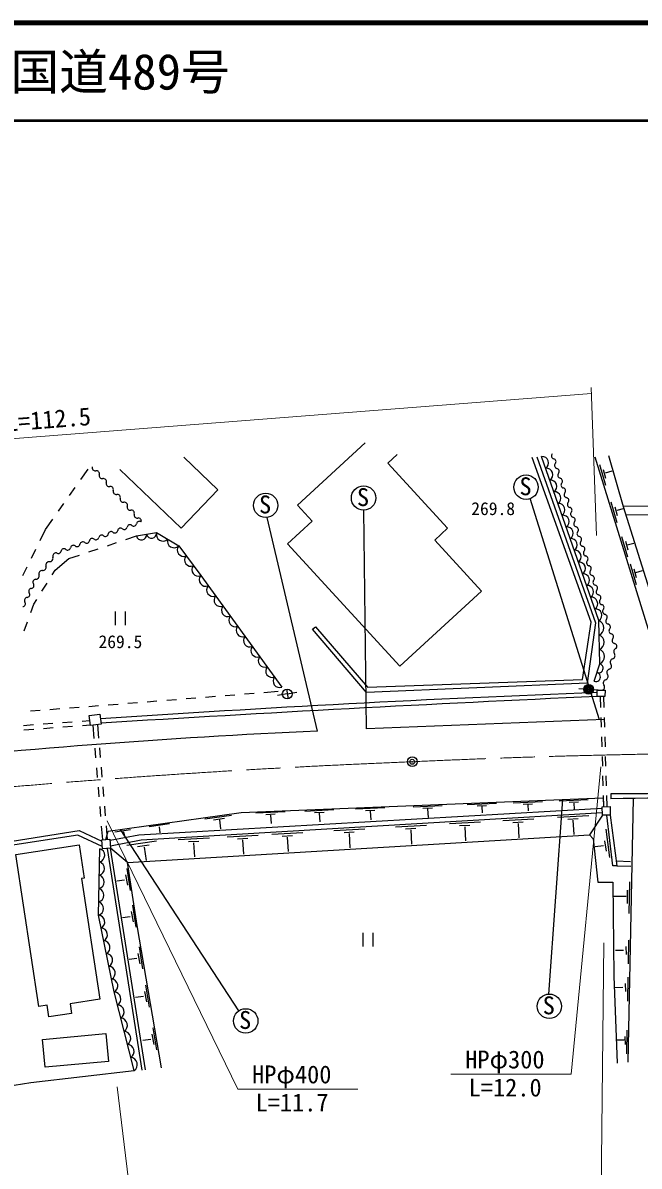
# Model space of a CAD drawing. Units: millimetres, scale not verified. Extents: x 40000 to 680000, y 20000 to 380000.
# Drawn here: x 228014 to 291165, y 262960 to 380000 of the extents above; entities that cross this region are included whole.
import ezdxf
from ezdxf.enums import TextEntityAlignment as Align

# ---------------------------------------------------------------- set-up
doc = ezdxf.new("R2010")
doc.units = ezdxf.units.MM
doc.header["$LTSCALE"] = 1000
doc.header["$PDMODE"] = 32
doc.header["$PDSIZE"] = 500
doc.linetypes.add('CHAIN', pattern=[18.5, 12, -1.5, 3.5, -1.5])
for name, color, linetype, lineweight in [('M-BGD', 7, 'Continuous', 25), ('M-BMK', 2, 'CHAIN', 13), ('M-BMK-SRVR', 3, 'Continuous', 25), ('M-STR-HTXT', 7, 'Continuous', 13), ('M-TTL', 2, 'Continuous', 140), ('M-TTL-LINE', 7, 'Continuous', 50)]:
    doc.layers.add(name, color=color, linetype=linetype, lineweight=lineweight)
doc.layers.add('M-TTL-TXT', color=7, linetype='Continuous')
doc.styles.add('ＭＳ ゴシック', font='')
doc.styles.get('ＭＳ ゴシック').set_extended_font_data('MS Gothic')

msp = doc.modelspace()

# ---------------------------------------------------------------- linework, layer by layer
at = {"layer": 'M-BGD'}
for p, q in [((263101, 336996), (256168, 330624)), ((247999, 332210), (244519, 335536)), ((265411, 334925), (266368, 335804)), ((271538, 328258), (265411, 334925)), ((286250, 318640), (280210, 335498)), ((280693, 335570), (286702, 318596)), ((287088, 334793), (287702, 332681)), ((233962, 333262), (234696, 334301)), ((237958, 334279), (244238, 328275)), ((287473, 334289), (287723, 333404)), ((287723, 333945), (288404, 334127)), ((232807, 331629), (233385, 332445)), ((244238, 328275), (247999, 332210)), ((287092, 308652), (280001, 331291)), ((231653, 329995), (232230, 330812)), ((256168, 330624), (257671, 328989)), ((263232, 307736), (262939, 330106)), ((288278, 330950), (288892, 328838)), ((288663, 330445), (288913, 329561)), ((288913, 330102), (289555, 330282)), ((230342, 328140), (231076, 329179)), ((258194, 307501), (253062, 329367)), ((257671, 328989), (255128, 326652)), ((289792, 329629), (317835, 329960)), ((229787, 327008), (230342, 328140)), ((270212, 327040), (271538, 328258)), ((236671, 326470), (237620, 326787)), ((238568, 327104), (239662, 327470)), ((255128, 326652), (266632, 314134)), ((275003, 321827), (270212, 327040)), ((289367, 327431), (289981, 325320)), ((289752, 326927), (290002, 326043)), ((289938, 326563), (290619, 326745)), ((228906, 325212), (229346, 326110)), ((232733, 325153), (233826, 325518)), ((234775, 325836), (235723, 326153)), ((228024, 323417), (228465, 324314)), ((231311, 323968), (232733, 325153)), ((290239, 324614), (290853, 322502)), ((231020, 323502), (231311, 323968)), ((290624, 324109), (290874, 323225)), ((290810, 323745), (291491, 323927)), ((229960, 321806), (230490, 322654)), ((229139, 320492), (229430, 320958)), ((266632, 314134), (275003, 321827)), ((228824, 319624), (229139, 320492)), ((237480, 319735), (237480, 318335)), ((238530, 318335), (238530, 319735)), ((228144, 317744), (228484, 318684)), ((285376, 312781), (286250, 318640)), ((286702, 318596), (285824, 312417)), ((257681, 317945), (257985, 318179)), ((263220, 311436), (257681, 317945)), ((257985, 318179), (263330, 312007)), ((263330, 312007), (285376, 312781)), ((251725, 311342), (250729, 311263)), ((254165, 311536), (252722, 311421)), ((255014, 311794), (255187, 310809)), ((255101, 311302), (256086, 311474)), ((285824, 312417), (263220, 311436)), ((285982, 311763), (284983, 311810)), ((285982, 311763), (286981, 311716)), ((286860, 311041), (286871, 311691)), ((286871, 311691), (287671, 311678)), ((287671, 311678), (287660, 311027)), ((237769, 310234), (236772, 310155)), ((239763, 310393), (238766, 310314)), ((241757, 310551), (240760, 310472)), ((243751, 310709), (242754, 310630)), ((245744, 310867), (244747, 310788)), ((247738, 311026), (246741, 310947)), ((249732, 311184), (248735, 311105)), ((255101, 311302), (254116, 311129)), ((287660, 311027), (286860, 311041)), ((287178, 311035), (287213, 309897)), ((287573, 309898), (287537, 311029)), ((229794, 309601), (228798, 309522)), ((231788, 309760), (230791, 309681)), ((233782, 309918), (232785, 309839)), ((235776, 310076), (234779, 309997)), ((234812, 309100), (235915, 309235)), ((234936, 308084), (234812, 309100)), ((235915, 309235), (236039, 308219)), ((228095, 308084), (229093, 308157)), ((230090, 308231), (231087, 308304)), ((230125, 307774), (231122, 307849)), ((232085, 308377), (233082, 308450)), ((232119, 307925), (233116, 308000)), ((234079, 308523), (234875, 308582)), ((234113, 308075), (234930, 308137)), ((236039, 308219), (234936, 308084)), ((235330, 306736), (235213, 308118)), ((235810, 306780), (235692, 308177)), ((287613, 308672), (263232, 307736)), ((287244, 308897), (287274, 307898)), ((287637, 307899), (287605, 308899)), ((228130, 307624), (229128, 307699)), ((287304, 306898), (287335, 305899)), ((287701, 305900), (287669, 306900)), ((235499, 304743), (235414, 305739)), ((235979, 304788), (235894, 305784)), ((287365, 304899), (287396, 303900)), ((287766, 303901), (287733, 304901)), ((235668, 302750), (235583, 303746)), ((236148, 302795), (236063, 303791)), ((287426, 302900), (287456, 301900)), ((287830, 301902), (287798, 302902)), ((235837, 300757), (235752, 301754)), ((236317, 300802), (236232, 301798)), ((287487, 300901), (287522, 299762)), ((287898, 299772), (287862, 300903)), ((288266, 301063), (288260, 300569)), ((236005, 298764), (235921, 299761)), ((236486, 298809), (236401, 299805)), ((250369, 299176), (287494, 300652)), ((265089, 299628), (262109, 299488)), ((270976, 299862), (267996, 299722)), ((269010, 299613), (269978, 299652)), ((276531, 300083), (273550, 299943)), ((274565, 299833), (275532, 299872)), ((275046, 299761), (275091, 299143)), ((281246, 300271), (278265, 300130)), ((279280, 300021), (280247, 300060)), ((279761, 299948), (279806, 299331)), ((281911, 280575), (283355, 300487)), ((285950, 300458), (282970, 300317)), ((283984, 300208), (284951, 300247)), ((284465, 300135), (284510, 299518)), ((287377, 299759), (288180, 299779)), ((287399, 298876), (287377, 299759)), ((287494, 300652), (287522, 299762)), ((288180, 299779), (288202, 298896)), ((290033, 273591), (290587, 300598)), ((236761, 297252), (250369, 299176)), ((287381, 299589), (239907, 296831)), ((240153, 296363), (287392, 299160)), ((249388, 298857), (246649, 298475)), ((247539, 298405), (248662, 298576)), ((254876, 299222), (251895, 299082)), ((252910, 298972), (253877, 299011)), ((253391, 298900), (253442, 298021)), ((259872, 299421), (256892, 299280)), ((257906, 299171), (258874, 299210)), ((258388, 299098), (258439, 298219)), ((263123, 299378), (264090, 299417)), ((263604, 299306), (263656, 298427)), ((269492, 299540), (269543, 298661)), ((277184, 298358), (280375, 298529)), ((282804, 298691), (285995, 298862)), ((283857, 298480), (284911, 298535)), ((287399, 298876), (286079, 296890)), ((288202, 298896), (287399, 298876)), ((288465, 293712), (287846, 298887)), ((288202, 298896), (288863, 293720)), ((221800, 295436), (233788, 297332)), ((233788, 297332), (236115, 296235)), ((236207, 296386), (236090, 297768)), ((236689, 296416), (236570, 297813)), ((239053, 297389), (237453, 297147)), ((250142, 278858), (238029, 297431)), ((243051, 298011), (240944, 297699)), ((241990, 297707), (242060, 297082)), ((248155, 298413), (248280, 297492)), ((259870, 297333), (263061, 297504)), ((266183, 297707), (269374, 297878)), ((267237, 297496), (268290, 297551)), ((267759, 297379), (267845, 295928)), ((271720, 298034), (274911, 298206)), ((272773, 297824), (273827, 297878)), ((273296, 297707), (273382, 296256)), ((278237, 298147), (279290, 298202)), ((278760, 298030), (278846, 296579)), ((284380, 298363), (284466, 296912)), ((287740, 297445), (288138, 294555)), ((233640, 296827), (224961, 295510)), ((236152, 295666), (233640, 296827)), ((236106, 296379), (236938, 296432)), ((236165, 295453), (236106, 296379)), ((236511, 296405), (236761, 297252)), ((236938, 296432), (236997, 295506)), ((239907, 296831), (236947, 296292)), ((236982, 295739), (240153, 296363)), ((238337, 297188), (238448, 296609)), ((238664, 295810), (241706, 296247)), ((238732, 294040), (286079, 296890)), ((243932, 296389), (247123, 296561)), ((244985, 296179), (246038, 296233)), ((248951, 296686), (252142, 296858)), ((250004, 296476), (251057, 296530)), ((250527, 296359), (250613, 294908)), ((253529, 296958), (256720, 297129)), ((254582, 296747), (255636, 296801)), ((255105, 296630), (255191, 295179)), ((260923, 297122), (261976, 297177)), ((261446, 297005), (261531, 295554)), ((286079, 296890), (286466, 296456)), ((286466, 296456), (286939, 292033)), ((287610, 296271), (287792, 295221)), ((227287, 294851), (233794, 295845)), ((233794, 295845), (234313, 292445)), ((236997, 295506), (236165, 295453)), ((236662, 295485), (240212, 272793)), ((240581, 272809), (236997, 295506)), ((238732, 294040), (236997, 295506)), ((239748, 295685), (240965, 295849)), ((240458, 295599), (240638, 294265)), ((245508, 296062), (245593, 294611)), ((287501, 295762), (286663, 295632)), ((229663, 279297), (227287, 294851)), ((239732, 287589), (238732, 294040)), ((288802, 294200), (290289, 294144)), ((238530, 292772), (238738, 291716)), ((238655, 293427), (239009, 291185)), ((288863, 293720), (288465, 293712)), ((288863, 293720), (290314, 293663)), ((234313, 292445), (234016, 292399)), ((234016, 292399), (235902, 280052)), ((238426, 292246), (237631, 292142)), ((286939, 292033), (288467, 292033)), ((288467, 292033), (288584, 282411)), ((290174, 292051), (290109, 288816)), ((289841, 290577), (288582, 290577)), ((289940, 291211), (289929, 289849)), ((239237, 289676), (239591, 287434)), ((239008, 288495), (238212, 288391)), ((239112, 289020), (239320, 287965)), ((242233, 273029), (239732, 287589)), ((262857, 286849), (262857, 285449)), ((263907, 285449), (263907, 286849)), ((290081, 286096), (290050, 283654)), ((239800, 284739), (240008, 283684)), ((239925, 285395), (240278, 283153)), ((289559, 285051), (288724, 285035)), ((289793, 285449), (289832, 284637)), ((239696, 284214), (238900, 284110)), ((288584, 282411), (288900, 273512)), ((290003, 282291), (289972, 279850)), ((240595, 281492), (240949, 279251)), ((289481, 281246), (288646, 281230)), ((289715, 281644), (289754, 280833)), ((235902, 280052), (232862, 279587)), ((240366, 280312), (239571, 280208)), ((240470, 280837), (240678, 279781)), ((230491, 279423), (229663, 279297)), ((230674, 278228), (230491, 279423)), ((233016, 278586), (230674, 278228)), ((232862, 279587), (233016, 278586)), ((230036, 275940), (236525, 276524)), ((236525, 276524), (236780, 273678)), ((241223, 276457), (241431, 275402)), ((241348, 277113), (241701, 274871)), ((289701, 276240), (289740, 275428)), ((289893, 276887), (289861, 274445)), ((230292, 273094), (230036, 275940)), ((241119, 275932), (240323, 275828)), ((289640, 275854), (288893, 275840)), ((228818, 271528), (239407, 272747)), ((236780, 273678), (230292, 273094)), ((218036, 269830), (228818, 271528))]:
    msp.add_line(p, q, dxfattribs=at)
for points in [[(319810, 336108), (317625, 330868), (289517, 330497)], [(286561, 312611), (287123, 314384), (287035, 318808), (281172, 335596)], [(296013, 311428), (293608, 313139), (286671, 335547)], [(288025, 335693), (289517, 330497), (294486, 314771), (295352, 313203), (317692, 312324), (319166, 311367)], [(239662, 327470), (241720, 327820), (243985, 326450), (246242, 323409), (254563, 312009)], [(239407, 272747), (237379, 280804), (235773, 288651), (235914, 295459)]]:
    msp.add_lwpolyline(points, dxfattribs=at)
for centre, radius in [((279575, 332466), 1250), ((262926, 331356), 1250), ((252894, 330606), 1250), ((255101, 311302), 500), ((285982, 311763), 500), ((285982, 311763), 400), ((285982, 311763), 300), ((285982, 311763), 200), ((285982, 311763), 100), ((285982, 311763), 20), ((281959, 279326), 1250), ((250851, 277829), 1250)]:
    msp.add_circle(centre, radius, dxfattribs=at)
for centre, radius, start, end in [((281237, 334946), 653, 302.82421, 95.67626), ((282473, 335672), 304, 138.63982, 257.82033), ((282345, 335079), 304, 318.63982, 77.82033), ((282801, 334677), 304, 138.63982, 257.82033), ((235434, 334467), 318, 163.50057, 279.72232), ((235541, 333840), 318, 343.50057, 99.72232), ((236151, 333659), 318, 163.50057, 279.72232), ((281656, 333747), 653, 302.82421, 95.67626), ((282673, 334083), 304, 318.63982, 77.82033), ((283129, 333682), 304, 138.63982, 257.82033), ((236258, 333032), 318, 343.50057, 99.72232), ((236868, 332852), 318, 163.50057, 279.72232), ((236975, 332225), 318, 343.50057, 99.72232), ((282075, 332548), 653, 302.82421, 95.67626), ((283001, 333088), 304, 318.63982, 77.82033), ((283457, 332687), 304, 138.63982, 257.82033), ((237585, 332044), 318, 163.50057, 279.72232), ((237692, 331417), 318, 343.50057, 99.72232), ((238302, 331237), 318, 163.50057, 279.72232), ((282493, 331348), 653, 302.82421, 95.67626), ((283328, 332093), 304, 318.63982, 77.82033), ((283784, 331691), 304, 138.63982, 257.82033), ((283656, 331098), 304, 318.63982, 77.82033), ((238410, 330610), 318, 343.50057, 99.72232), ((239019, 330429), 318, 163.50057, 279.72232), ((239127, 329802), 318, 343.50057, 99.72232), ((282912, 330149), 653, 302.82421, 95.67626), ((284112, 330696), 304, 138.63982, 257.82033), ((283984, 330102), 304, 318.63982, 77.82033), ((239737, 329622), 318, 163.50057, 279.72232), ((239957, 328680), 295, 49.43994, 170.47986), ((239844, 328995), 318, 343.50057, 99.72232), ((283331, 328950), 653, 302.82421, 95.67626), ((284440, 329701), 304, 138.63982, 257.82033), ((284312, 329107), 304, 318.63982, 77.82033), ((284768, 328706), 304, 138.63982, 257.82033), ((237057, 327627), 295, 49.43994, 170.47986), ((237441, 328076), 295, 229.43994, 350.47986), ((238024, 327978), 295, 49.43994, 170.47986), ((238408, 328427), 295, 229.43994, 350.47986), ((238990, 328329), 295, 49.43994, 170.47986), ((239374, 328778), 295, 229.43994, 350.47986), ((241202, 327754), 522, 192.11406, 7.17908), ((242383, 327638), 688, 164.6751, 313.00629), ((283750, 327751), 653, 302.82421, 95.67626), ((284640, 328112), 304, 318.63982, 77.82033), ((285096, 327710), 304, 138.63982, 257.82033), ((233574, 326672), 295, 229.43994, 350.47986), ((234157, 326574), 295, 49.43994, 170.47986), ((234541, 327023), 295, 229.43994, 350.47986), ((235124, 326925), 295, 49.43994, 170.47986), ((235508, 327374), 295, 229.43994, 350.47986), ((236090, 327276), 295, 49.43994, 170.47986), ((236474, 327725), 295, 229.43994, 350.47986), ((240173, 327579), 522, 192.11406, 7.17908), ((243516, 326953), 688, 164.6751, 313.00629), ((284168, 326552), 653, 302.82421, 95.67626), ((284967, 327116), 304, 318.63982, 77.82033), ((285423, 326715), 304, 138.63982, 257.82033), ((231429, 325395), 350, 86.71429, 196.92214), ((231641, 325970), 295, 229.43994, 350.47986), ((232224, 325872), 295, 49.43994, 170.47986), ((232608, 326321), 295, 229.43994, 350.47986), ((233190, 326223), 295, 49.43994, 170.47986), ((244480, 326032), 648, 139.8286, 293.35357), ((245233, 325018), 648, 139.8286, 293.35357), ((284587, 325353), 653, 302.82421, 95.67626), ((285295, 326121), 304, 318.63982, 77.82033), ((285751, 325720), 304, 138.63982, 257.82033), ((285623, 325126), 304, 318.63982, 77.82033), ((230047, 324287), 350, 266.71429, 16.92214), ((230718, 324491), 350, 86.71429, 196.92214), ((230758, 325191), 350, 266.71429, 16.92214), ((245985, 324005), 648, 139.8286, 293.35357), ((285006, 324153), 653, 302.82421, 95.67626), ((286079, 324724), 304, 138.63982, 257.82033), ((285951, 324131), 304, 318.63982, 77.82033), ((229338, 322740), 294, 94.21326, 215.63758), ((229336, 323383), 350, 266.71429, 16.92214), ((230007, 323587), 350, 86.71429, 196.92214), ((246751, 322986), 662, 140.25843, 291.98492), ((285425, 322954), 653, 302.82421, 95.67626), ((286407, 323729), 304, 138.63982, 257.82033), ((286279, 323135), 304, 318.63982, 77.82033), ((228904, 321812), 294, 94.21326, 215.63758), ((228861, 322398), 294, 274.21326, 35.63758), ((247508, 321950), 662, 140.25843, 291.98492), ((285843, 321755), 653, 302.82421, 95.67626), ((286735, 322734), 304, 138.63982, 257.82033), ((286606, 322140), 304, 318.63982, 77.82033), ((287062, 321739), 304, 138.63982, 257.82033), ((227992, 320542), 294, 274.21326, 35.63758), ((228470, 320884), 294, 94.21326, 215.63758), ((228426, 321470), 294, 274.21326, 35.63758), ((248264, 320914), 662, 140.25843, 291.98492), ((286262, 320556), 653, 302.82421, 95.67626), ((286934, 321145), 304, 318.63982, 77.82033), ((287390, 320743), 304, 138.63982, 257.82033), ((249020, 319877), 662, 140.25843, 291.98492), ((286681, 319357), 653, 302.82421, 95.67626), ((287262, 320150), 304, 318.63982, 77.82033), ((287718, 319748), 304, 138.63982, 257.82033), ((249777, 318841), 662, 140.25843, 291.98492), ((286756, 318065), 794, 292.85635, 69.417), ((287590, 319154), 304, 318.63982, 77.82033), ((288046, 318753), 304, 138.63982, 257.82033), ((287918, 318159), 304, 318.63982, 77.82033), ((250533, 317804), 662, 140.25843, 291.98492), ((251289, 316768), 662, 140.25843, 291.98492), ((286785, 316590), 794, 292.85635, 69.417), ((288374, 317758), 304, 138.63982, 257.82033), ((288245, 317164), 304, 318.63982, 77.82033), ((252046, 315731), 662, 140.25843, 291.98492), ((288701, 316762), 304, 138.63982, 257.82033), ((288573, 316168), 304, 318.63982, 77.82033), ((252802, 314695), 662, 140.25843, 291.98492), ((286815, 315116), 794, 292.85635, 69.417), ((288538, 314569), 340, 105.6477, 217.6252), ((288354, 315224), 340, 285.6477, 37.6252), ((288893, 315640), 340, 105.6477, 217.6252), ((253559, 313658), 662, 140.25843, 291.98492), ((287015, 313931), 466, 248.25772, 76.58258), ((288182, 313497), 340, 105.6477, 217.6252), ((287998, 314153), 340, 285.6477, 37.6252), ((254315, 312622), 662, 140.25843, 291.98492), ((286734, 313044), 466, 248.25772, 76.58258), ((287826, 312426), 340, 105.6477, 217.6252), ((287643, 313082), 340, 285.6477, 37.6252), ((355413, -1467017), 1779779, 92.20724, 93.84794), ((287287, 312011), 340, 285.6477, 37.6252), ((424898, -2733852), 3048020, 92.59569, 93.5526), ((291222, -423141), 731388, 92.58828, 96.21874), ((305586, -1957047), 2258176, 89.41932, 90.43948), ((305798, -1011076), 1311762, 89.0105, 90.76609), ((235687, 294783), 714, 286.23851, 71.38203), ((235658, 293421), 714, 286.23851, 71.38203), ((235630, 292059), 714, 286.23851, 71.38203), ((235602, 290698), 714, 286.23851, 71.38203), ((235573, 289336), 714, 286.23851, 71.38203), ((235715, 287958), 695, 297.89067, 85.24637), ((235983, 286650), 695, 297.89067, 85.24637), ((236251, 285342), 695, 297.89067, 85.24637), ((236518, 284034), 695, 297.89067, 85.24637), ((236786, 282727), 695, 297.89067, 85.24637), ((237054, 281419), 695, 297.89067, 85.24637), ((237326, 280077), 729, 302.45184, 85.7968), ((237664, 278734), 729, 302.45184, 85.7968), ((238001, 277391), 729, 302.45184, 85.7968), ((238339, 276048), 729, 302.45184, 85.7968), ((238677, 274706), 729, 302.45184, 85.7968), ((239015, 273363), 729, 302.45184, 85.7968)]:
    msp.add_arc(centre, radius, start, end, dxfattribs=at)
msp.add_point((285982, 311763), dxfattribs=at)
at = {"layer": 'M-BMK'}
for centre, radius, start, end in [((303231, -589310), 894365, 92.26306, 98.64595), ((307001, -529889), 835161, 85.81827, 92.68243)]:
    msp.add_arc(centre, radius, start, end, dxfattribs=at)
at = {"layer": 'M-BMK-SRVR'}
msp.add_circle((267915, 304357), 500, dxfattribs=at)
msp.add_point((267915, 304357), dxfattribs=at)
at = {"layer": 'M-STR-HTXT'}
for p, q in [((168556, 332914), (286268, 342049)), ((286246, 342659), (286799, 327532)), ((284194, 272382), (287253, 303849)), ((250033, 270852), (236637, 298320)), ((287256, 259029), (287546, 285826)), ((271872, 272382), (284194, 272382)), ((239345, 257300), (237678, 271082)), ((250033, 270852), (262355, 270852))]:
    msp.add_line(p, q, dxfattribs=at)
at = {"layer": 'M-TTL'}
msp.add_line((680000, 380000), (40000, 380000), dxfattribs=at)
at = {"layer": 'M-TTL-LINE'}
msp.add_line((40000, 370000), (680000, 370000), dxfattribs=at)

# ---------------------------------------------------------------- texts
at = {"layer": 'M-BGD', "style": 'ＭＳ ゴシック'}
for s, height, p in [('S', 1833, (262247, 329982)), ('S', 1833, (278897, 331093)), ('S', 1833, (252216, 329232)), ('269.8', 1320, (273959, 329214)), ('269.5', 1320, (235764, 315591)), ('S', 1833, (281281, 277953)), ('S', 1833, (250173, 276456))]:
    msp.add_text(s, height=height, dxfattribs=at).set_placement(p, align=Align.BOTTOM_LEFT)
at = {"layer": 'M-STR-HTXT', "style": 'ＭＳ ゴシック'}
msp.add_text('側溝\u3000L=112.5', height=1833, rotation=4.437, dxfattribs=at).set_placement((218914, 337033), align=Align.BOTTOM_LEFT)
for s, p in [('HPφ300', (273343, 272414)), ('HPφ400', (251504, 270884)), ('L=12.0', (273694, 269541)), ('L=11.7', (251856, 268011))]:
    msp.add_text(s, height=1833, dxfattribs=at).set_placement(p, align=Align.BOTTOM_LEFT)
at = {"layer": 'M-TTL-TXT', "style": 'ＭＳ ゴシック'}
msp.add_text('一般国道489号', height=3666, dxfattribs=at).set_placement((216734, 375000), align=Align.MIDDLE_LEFT)

doc.saveas('drawing.dxf')
